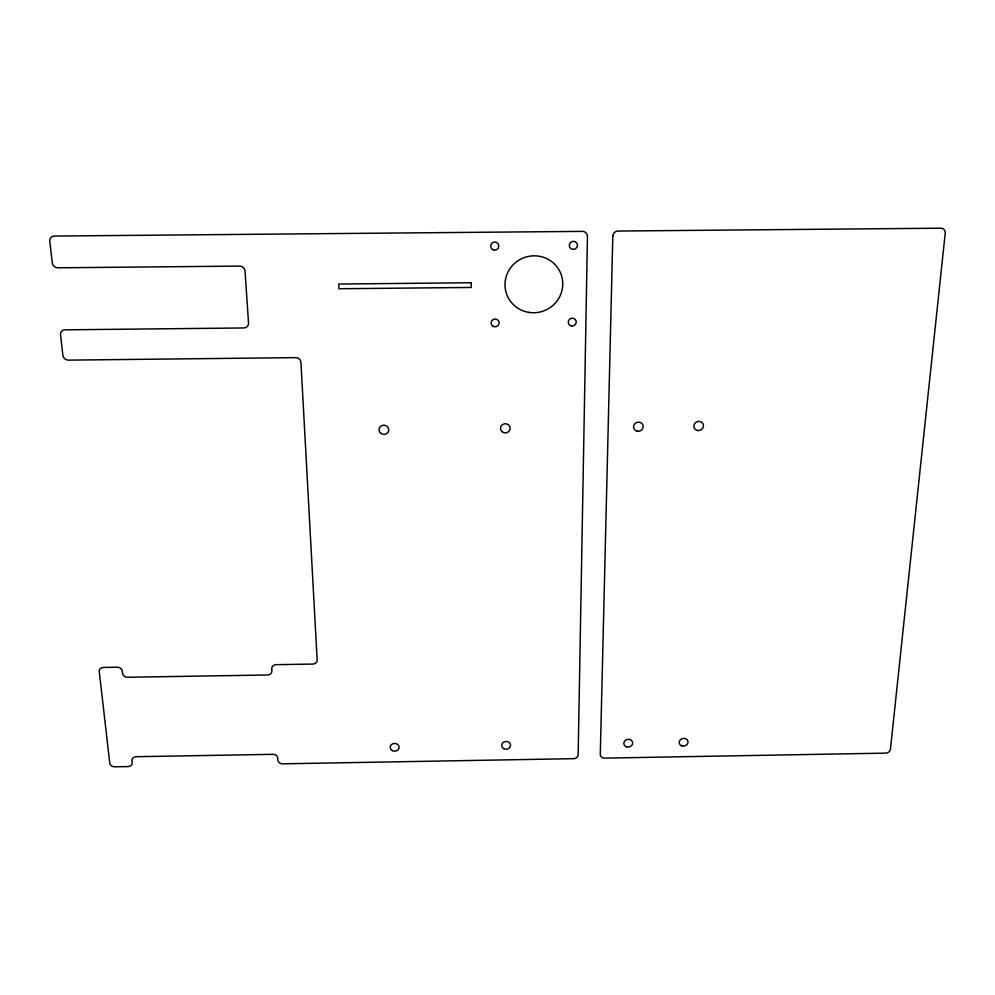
<?xml version="1.0" encoding="UTF-8"?>
<svg xmlns="http://www.w3.org/2000/svg" width="995" height="995" viewBox="0 0 995 995"><rect width="100%" height="100%" fill="white"/><g stroke="black" fill="none" stroke-linecap="round" stroke-linejoin="round"><path stroke-width="1.49" d="M587.448 236.4L578.157 754.745A4.44 3.843 -7 0 1 573.667 758.663L282.617 763.837A4.49 3.856 7 0 1 277.891 760.043L277.767 758.115A4.49 3.856 7.4 0 0 273.028 754.322L136.104 756.722A4.54 3.843 12.6 0 0 132.024 760.69L132.235 762.63A4.552 3.831 12.9 0 1 128.168 766.573L114.699 766.809A4.552 3.831 13.3 0 1 109.761 763.016L99.251 671.6A4.689 4.017 16.2 0 1 103.405 667.446L117.261 667.222A4.676 4.03 15.8 0 1 122.31 671.227L122.534 673.267A4.664 4.03 15.4 0 0 127.584 677.259L267.593 674.983A4.602 4.055 9.5 0 0 271.896 670.854L271.759 668.814A4.602 4.055 9.2 0 1 276.075 664.672L312.791 664.075A4.602 4.079 7.5 0 0 317.156 659.921L300.938 362.367A5.025 4.739 23.5 0 0 295.702 357.628L68.468 360.128A5.199 4.664 32.4 0 1 62.896 355.364L60.533 334.755A5.236 4.701 33.7 0 1 65.023 329.83L243.837 327.964A5.124 4.801 30.4 0 0 248.526 323.027L245.044 271.075A5.211 4.9 36.2 0 0 239.596 266.1L57.971 267.804A5.373 4.838 38.6 0 1 52.262 262.817L49.775 241.225A5.41 4.875 40.1 0 1 54.364 236.064L582.461 231.375A5.137 5.012 -43 0 1 587.448 236.4M612.808 236.176L600.283 754.347A4.44 3.843 -8.5 0 0 604.599 758.115L885.649 753.128A4.478 3.756 -19.7 0 0 890.438 749.223L945.225 233.191A5.323 4.751 -44.9 0 0 940.735 228.191L618.007 231.051A5.149 4.975 -43.9 0 0 612.808 236.176M471.257 282.742L338.723 284.035L338.934 288.749L471.307 287.455L471.257 282.742M493.794 250.019A4.067 4.042 -18.8 0 0 498.632 244.919A4.067 4.042 -18.8 0 0 491.779 243.327A4.067 4.042 -18.8 0 0 493.794 250.019M493.383 326.41A3.992 3.893 -6.6 0 0 499.092 322.579A3.992 3.893 -6.6 0 0 492.873 319.694A3.992 3.893 -6.6 0 0 493.383 326.41M573.779 249.372A4.092 3.992 -40.1 0 0 576.64 242.929A4.092 3.992 -40.1 0 0 569.662 243.812A4.092 3.992 -40.1 0 0 573.779 249.372M571.528 325.937A3.992 3.868 -23.4 0 0 575.993 320.701A3.992 3.868 -23.4 0 0 569.227 319.656A3.992 3.868 -23.4 0 0 571.528 325.937M528.755 312.38A28.979 28.395 -22.7 0 0 561.056 274.247A28.979 28.395 -22.7 0 0 511.816 266.225A28.979 28.395 -22.7 0 0 528.755 312.38M503.221 432.489A4.851 4.602 -5.8 0 0 510.174 427.937A4.851 4.602 -5.8 0 0 502.612 424.542A4.851 4.602 -5.8 0 0 503.221 432.489M503.905 748.737A4.453 3.881 -3.7 0 0 510.572 745.267A4.453 3.881 -3.7 0 0 503.893 742.009A4.453 3.881 -3.7 0 0 503.905 748.737M392.254 750.541A4.465 3.881 1.9 0 0 399.119 747.494A4.465 3.881 1.9 0 0 392.59 743.825A4.465 3.881 1.9 0 0 392.254 750.541M380.712 433.248A4.875 4.602 9.8 0 0 388.672 430.735A4.875 4.602 9.8 0 0 382.254 425.425A4.875 4.602 9.8 0 0 380.712 433.248M637.422 431.245A4.863 4.552 -20.6 0 0 642.957 425.039A4.863 4.552 -20.6 0 0 634.748 423.82A4.863 4.552 -20.6 0 0 637.422 431.245M626.477 746.822A4.453 3.856 -9.8 0 0 632.658 742.568A4.453 3.856 -9.8 0 0 625.606 740.193A4.453 3.856 -9.8 0 0 626.477 746.822M682.072 745.939A4.453 3.843 -12.3 0 0 687.955 741.337A4.453 3.843 -12.3 0 0 680.767 739.409A4.453 3.843 -12.3 0 0 682.072 745.939M697.968 430.549A4.888 4.527 -25 0 0 703.129 424.007A4.888 4.527 -25 0 0 694.858 423.348A4.888 4.527 -25 0 0 697.968 430.549"/></g></svg>
